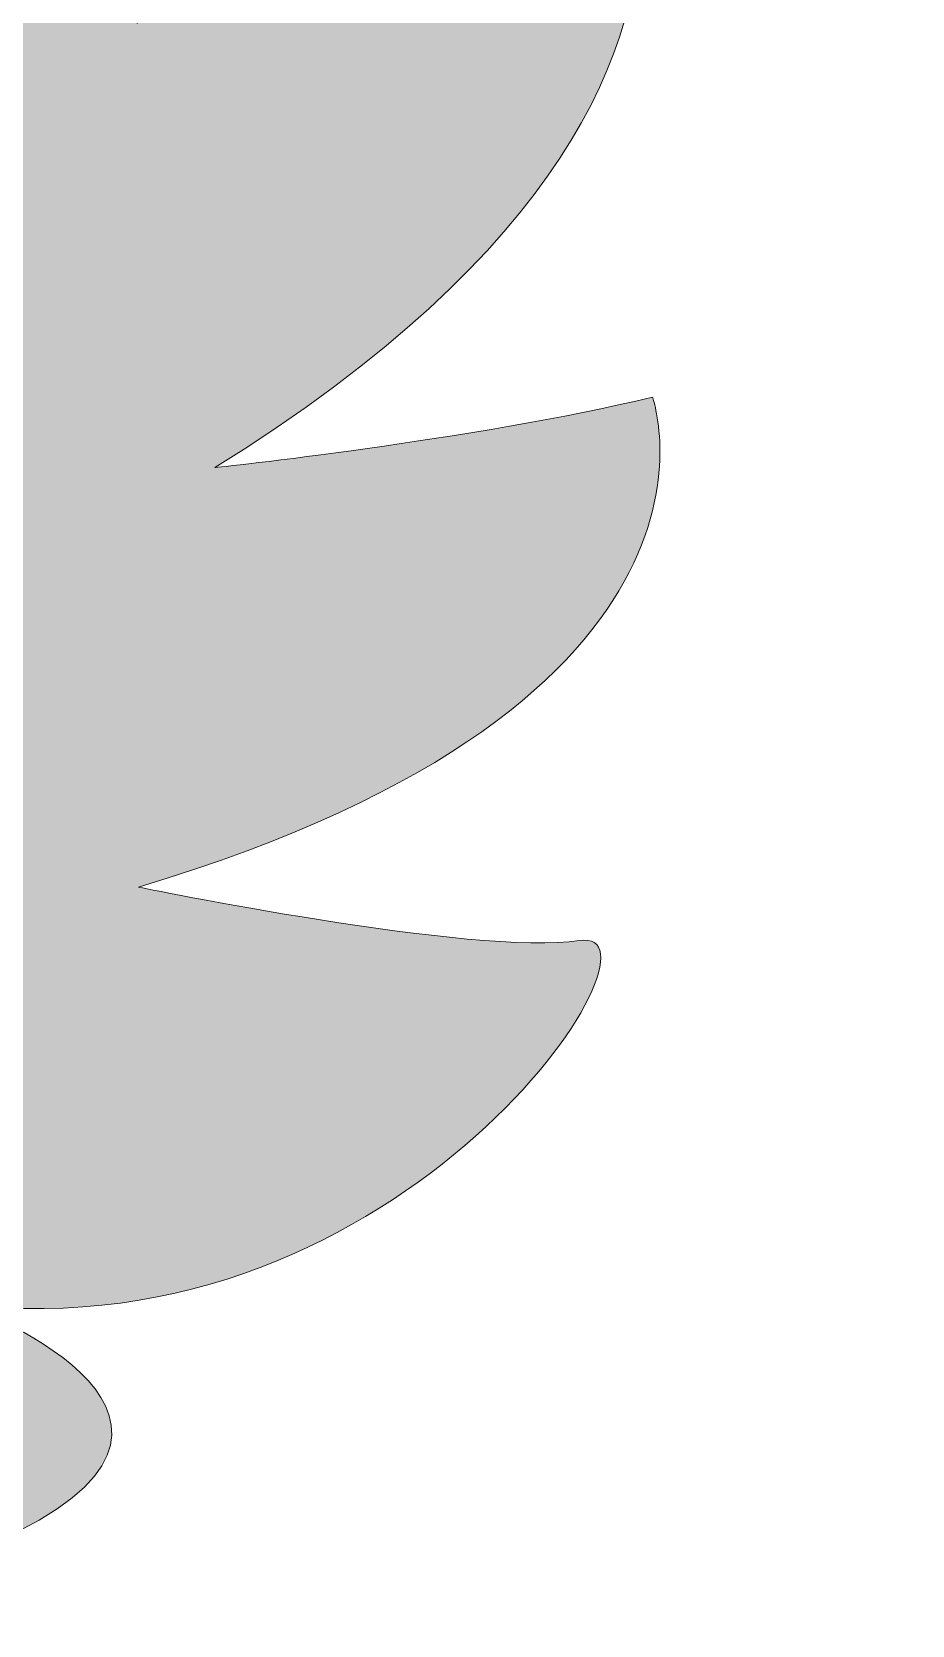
# Model space of a CAD drawing. Header units: inches. Extents: x 1879 to 2343, y -1571 to -906.
# Drawn here: x 2273.7 to 2342.5, y -1251.3 to -1126.6 of the extents above; entities that cross this region are included whole.
import ezdxf

# ---------------------------------------------------------------- set-up
doc = ezdxf.new("R2010")
doc.units = ezdxf.units.IN
doc.header["$MEASUREMENT"] = 0
doc.layers.add('Layer 1', color=7, linetype='Continuous')

# ---------------------------------------------------------------- blocks, each defined once
blk = doc.blocks.new('block 2')
at = {"layer": 'Layer 1', "true_color": 0x5a595e}
h = blk.add_hatch(color=251, dxfattribs=at)
h.dxf.hatch_style = 2
edge = h.paths.add_edge_path()
edge.add_spline(control_points=[(1966.63, -1032.02), (1995.73, -1010.38), (2028.19, -1009.19), (2028.19, -1009.19), (2028.19, -1009.19), (2067.85, -1005.59), (2096.7, -1015.2), (2108.65, -1019.19), (2119.06, -1024.23), (2128.22, -1030.04), (2108.3, -1028.41), (2080.89, -1026.77), (2051.06, -1026.77), (2019.81, -1026.77), (1991.53, -1028.54), (1966.63, -1032.02)], knot_values=[0, 0, 0, 0, 1, 1, 1, 2, 2, 2, 3, 3, 3, 4, 4, 4, 5, 5, 5, 5], degree=3, periodic=1)
edge = h.paths.add_edge_path()
edge.add_spline(control_points=[(1958.48, -1334.9), (1958.48, -1334.9), (1942.82, -1317.46), (1928.99, -1284.67), (1926.08, -1289.69), (1922.26, -1292.93), (1917.54, -1294.27), (1915.84, -1294.75), (1914.13, -1294.96), (1912.45, -1294.96), (1909.5, -1294.96), (1906.66, -1294.32), (1904.13, -1293.46), (1912.4, -1307.13), (1922.97, -1319.54), (1936.05, -1328.49), (1936.05, -1328.49), (1961.69, -1349.32), (1958.48, -1334.9)], knot_values=[0, 0, 0, 0, 1, 1, 1, 2, 2, 2, 3, 3, 3, 4, 4, 4, 5, 5, 5, 6, 6, 6, 6], degree=3, periodic=1)
edge = h.paths.add_edge_path()
edge.add_spline(control_points=[(2316.52, -1197.7), (2308.46, -1198.96), (2282.04, -1193.52), (2282.04, -1193.52), (2330.79, -1178.89), (2322.24, -1155.17), (2322.24, -1155.17), (2308.41, -1158.53), (2288.01, -1160.69), (2288.01, -1160.69), (2342.55, -1126.76), (2313.49, -1097.31), (2313.49, -1097.31), (2301.07, -1112.18), (2281.9, -1125.91), (2281.9, -1125.91), (2321.01, -1068.71), (2282.36, -1056.9), (2282.36, -1056.9), (2275.48, -1082.36), (2260.87, -1105.37), (2244.41, -1124.69), (2244.53, -1124.78), (2244.67, -1124.84), (2244.77, -1124.96), (2245.26, -1125.49), (2256.52, -1138), (2255.56, -1152.26), (2255.13, -1158.56), (2252.4, -1164.18), (2247.44, -1168.97), (2250.27, -1172.83), (2255.71, -1181.74), (2254.38, -1191.69), (2253.44, -1198.63), (2249.43, -1204.65), (2242.44, -1209.63), (2244.49, -1216.24), (2249.8, -1237.97), (2236.1, -1250.96), (2251.04, -1251.21), (2264.54, -1248.02), (2272.64, -1243.93), (2291.29, -1234.52), (2268.33, -1226.14), (2268.33, -1226.14), (2302.82, -1230.32), (2324.59, -1196.44), (2316.52, -1197.7)], knot_values=[0, 0, 0, 0, 1, 1, 1, 2, 2, 2, 3, 3, 3, 4, 4, 4, 5, 5, 5, 6, 6, 6, 7, 7, 7, 8, 8, 8, 9, 9, 9, 10, 10, 10, 11, 11, 11, 12, 12, 12, 13, 13, 13, 14, 14, 14, 15, 15, 15, 16, 16, 16, 16], degree=3, periodic=1)
at = {"layer": 'Layer 1', "lineweight": 0}
blk.add_open_spline([(2316.52, -1197.7), (2308.46, -1198.96), (2282.04, -1193.52), (2282.04, -1193.52), (2330.79, -1178.89), (2322.24, -1155.17), (2322.24, -1155.17), (2308.41, -1158.53), (2288.01, -1160.69), (2288.01, -1160.69), (2342.55, -1126.76), (2313.49, -1097.31), (2313.49, -1097.31), (2301.07, -1112.18), (2281.9, -1125.91), (2281.9, -1125.91), (2321.01, -1068.71), (2282.36, -1056.9), (2282.36, -1056.9), (2275.48, -1082.36), (2260.87, -1105.37), (2244.41, -1124.69), (2244.53, -1124.78), (2244.67, -1124.84), (2244.77, -1124.96), (2245.26, -1125.49), (2256.52, -1138), (2255.56, -1152.26), (2255.13, -1158.56), (2252.4, -1164.18), (2247.44, -1168.97), (2250.27, -1172.83), (2255.71, -1181.74), (2254.38, -1191.69), (2253.44, -1198.63), (2249.43, -1204.65), (2242.44, -1209.63), (2244.49, -1216.24), (2249.8, -1237.97), (2236.1, -1250.96), (2251.04, -1251.21), (2264.54, -1248.02), (2272.64, -1243.93), (2291.29, -1234.52), (2268.33, -1226.14), (2268.33, -1226.14), (2302.82, -1230.32), (2324.59, -1196.44), (2316.52, -1197.7)], degree=3, knots=[0, 0, 0, 0, 1, 1, 1, 2, 2, 2, 3, 3, 3, 4, 4, 4, 5, 5, 5, 6, 6, 6, 7, 7, 7, 8, 8, 8, 9, 9, 9, 10, 10, 10, 11, 11, 11, 12, 12, 12, 13, 13, 13, 14, 14, 14, 15, 15, 15, 16, 16, 16, 16], dxfattribs=at)

msp = doc.modelspace()

# ---------------------------------------------------------------- block references
at = {"layer": 'Layer 1'}
msp.add_blockref('block 2', (0, 0), dxfattribs=at)

doc.saveas('drawing.dxf')
